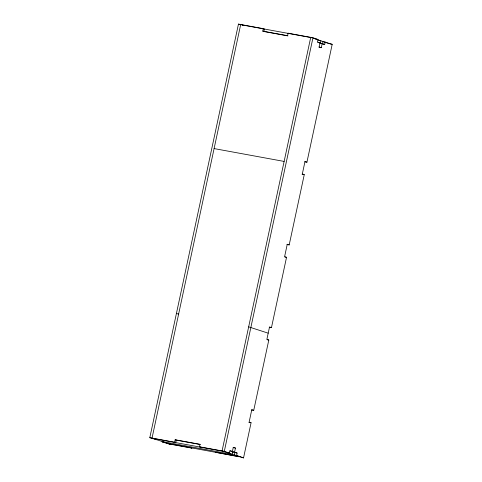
<?xml version="1.0" encoding="UTF-8"?>
<svg xmlns="http://www.w3.org/2000/svg" width="482" height="482" viewBox="0 0 482 482"><rect width="100%" height="100%" fill="white"/><g stroke="black" fill="none" stroke-linecap="round" stroke-linejoin="round"><path stroke-width="0.72" d="M157.054 439.801L149.8 437.68L238.463 24.1L263.299 28.655L264.389 29.022L263.853 31.505L262.768 31.137L263.299 28.655M175.165 439.753L176.255 440.126L175.725 442.609L174.635 442.235L175.165 439.753L200 444.308L199.47 446.79L200.554 447.157M321.205 43.585L319.934 43.151L322.169 43.561L321.283 47.7L319.048 47.29L319.994 42.82L317.451 41.952L317.987 39.476L312.963 37.765L288.134 33.21L287.597 35.692L262.768 31.137M230.161 451.032L232.396 451.441L229.854 450.574L229.324 453.056L224.299 451.345L312.963 37.765M237.114 453.05L232.336 451.773L233.282 447.302L235.457 448.043L234.571 452.182L237.114 453.05L236.578 455.526L243.537 457.9L251.074 422.744L249.134 422.087L251.797 409.676L253.731 410.339L268.805 340.027L266.871 339.37L269.528 326.965L271.462 327.621L286.537 257.316L284.603 256.653L287.26 244.247L289.194 244.904L304.269 174.598L302.335 173.936L304.992 161.53L306.932 162.187L332.2 44.32L323.006 41.536L322.476 44.019L324.711 44.428L325.242 41.946M232.854 451.459L232.228 454.399L162.199 441.554M320.265 43.754L320.892 40.813L318.68 40.41M234.879 452.64L234.342 455.116L236.578 455.526M242.518 25.016L311.818 37.723M315.752 39.066L317.987 39.476M264.588 31.643L287.959 35.927M329.965 43.91L332.2 44.32M317.759 42.41L319.994 42.82M304.696 161.777L306.932 162.187M214.098 148.583L284.133 161.428M302.033 174.189L304.269 174.598M286.965 244.495L289.194 244.904M284.862 257.008L286.537 257.316M269.227 327.212L271.462 327.621M176.4 313.607L178.635 314.017M248.664 326.856L268.197 333.164M267.13 339.72L268.805 340.027M251.496 409.929L253.731 410.339M248.839 422.334L251.074 422.744M233.222 447.633L235.457 448.043M176.255 440.126L200.355 444.543M232.336 451.773L234.571 452.182M149.8 437.68L174.635 442.235M199.47 446.79L224.299 451.345M153.125 438.463L223.154 451.303M227.088 452.646L229.324 453.056M164.314 442.277L162.079 441.867L171.273 444.645L152.035 438.09L240.699 24.51L243.211 25.365M168.248 443.615L238.277 456.46M169.333 443.988L191.932 448.133L190.842 447.76M239.367 456.828L215.677 452.315M243.537 457.9L222.063 450.935L310.727 37.355L311.987 37.783M313.216 38.199L329.266 43.669M322.169 43.561L324.711 44.428M288.134 33.21L289.218 33.577M319.108 46.959L321.283 47.7M238.463 24.1L240.349 24.745"/></g></svg>
